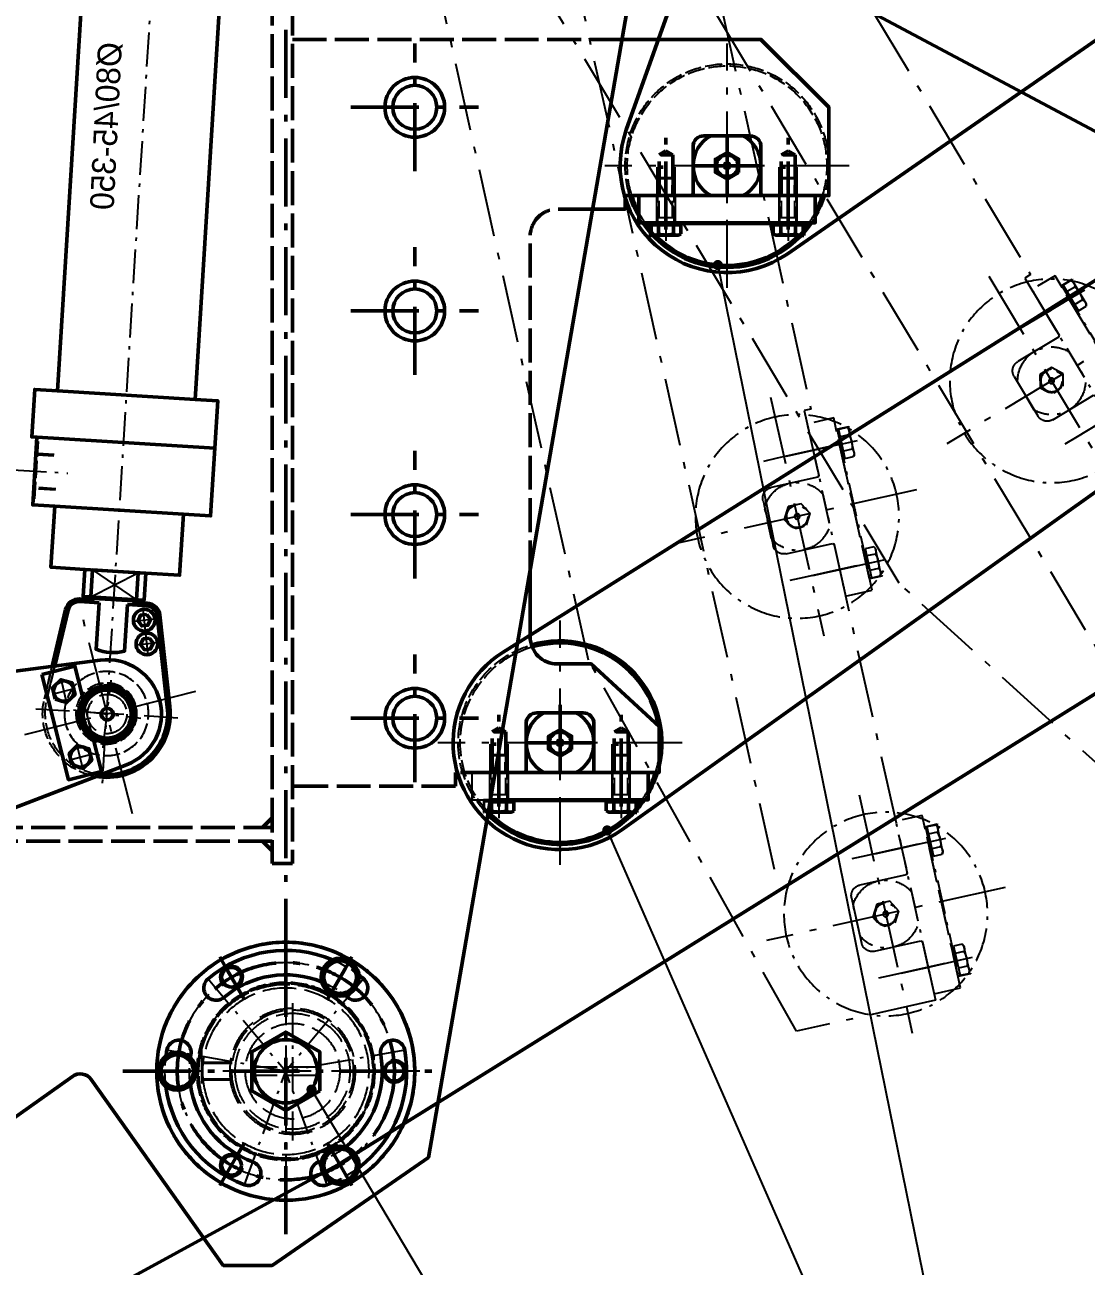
# Model space of a CAD drawing. Extents: x 0 to 5945, y 0 to 4205.
# Drawn here: x 3988 to 4770, y 1008 to 1923 of the extents above; entities that cross this region are included whole.
import ezdxf

# ---------------------------------------------------------------- set-up
doc = ezdxf.new("R2010")
doc.units = 0
doc.header["$LTSCALE"] = 5
for name, pattern in [('CENTER', [16, 10, -2.5, 1, -2.5]), ('CENTER2', [8, 5, -1.25, 0.5, -1.25]), ('DASHED', [6.25, 5, -1.25]), ('DASHED2', [3.1, 2.5, -0.6])]:
    doc.linetypes.add(name, pattern=pattern)
doc.layers.get('0').update_dxf_attribs({"color": 4, "linetype": 'CONTINUOUS', "lineweight": 50})
for name, color, linetype, lineweight in [('1', 4, 'CONTINUOUS', 50), ('3', 7, 'DASHED', 25), ('3A', 7, 'DASHED2', 25), ('4', 7, 'CONTINUOUS', 25), ('5', 7, 'CONTINUOUS', 25), ('6', 3, 'CONTINUOUS', 35), ('7', 2, 'CENTER', 25), ('7A', 2, 'CENTER2', 25)]:
    doc.layers.add(name, color=color, linetype=linetype, lineweight=lineweight)
doc.styles.get("Standard").update_dxf_attribs({"font": 'bgdx.shx', "bigfont": 'bghzdx.shx'})
doc.dimstyles.new('GEN-ISO$7', dxfattribs={"dimscale": 5, "dimtxt": 5, "dimasz": 1.5, "dimexe": 2, "dimexo": 0, "dimgap": 1.6, "dimtad": 1, "dimdec": 3, "dimzin": 9, "dimdsep": 46, "dimtxsty": 'Standard', "dimcen": 0, "dimclrd": 256, "dimclre": 256, "dimclrt": 4, "dimadec": 0, "dimazin": 2, "dimtp": 0.1, "dimtm": 0.1, "dimtfac": 0.71, "dimtdec": 3, "dimtmove": 0, "dimatfit": 3, "dimldrblk": 'DOT', "dimfxl": 0, "dimtzin": 9, "dimlwd": -1, "dimlwe": -1, "dimarcsym": 0})

# ---------------------------------------------------------------- blocks, each defined once
blk = doc.blocks.new('_Dot')
at = {"color": 0, "linetype": 'ByBlock', "lineweight": -2}
blk.add_line((-0.5, 0), (-1, 0), dxfattribs=at)
at = {"color": 0, "linetype": 'ByBlock', "const_width": 0.5}
blk.add_lwpolyline([(-0.25, 0, 1), (0.25, 0, 1)], format="xyb", close=True, dxfattribs=at)
blk = doc.blocks.new('22107630-V')
at = {"layer": '1', "flags": 128}
blk.add_lwpolyline([(254.72, 30.29, 0.887864), (254.75, 109.73), (-119.88, 154.53, 1.126694), (-119.9, -14.26)], format="xyb", close=True, dxfattribs=at)
at = {"layer": '1'}
for radius in [21.02, 20.02]:
    blk.add_circle((250, 70.03), radius, dxfattribs=at)
at = {"layer": '3'}
blk.add_line((0, 0), (0, 140.2), dxfattribs=at)
at = {"layer": '3A', "flags": 128}
blk.add_lwpolyline([(-154.02, 38.16, -0.754451), (-126.45, 109.98), (-124.22, 115.8, -0.09861), (-124.09, 116, -0.097638), (-123.9, 116.14, -0.196491), (-123.44, 116.15), (-104.02, 108.7, -0.197001), (-103.69, 108.38, -0.098507), (-103.64, 108.15, -0.099285), (-103.68, 107.92), (-105.91, 102.09, -0.753703), (-133.47, 30.29), (-135.79, 24.27, -0.199281), (-136.1, 23.94, -0.200059), (-136.56, 23.93), (-155.98, 31.38, -0.20039), (-156.31, 31.69, -0.198477), (-156.33, 32.15)], format="xyb", close=True, dxfattribs=at)
at = {"layer": '3A'}
for start, end in [(84.5628, 233.43659), (264.56196, 53.43935)]:
    blk.add_arc((-130, 70.04), 41, start, end, dxfattribs=at)
at = {"layer": '7'}
for p, q in [((-110.17, 121.69), (-149.55, 19.1)), ((216.34, 94.19), (229.36, 94.19)), ((223.15, 100.5), (223.09, 87.45)), ((317.24, 70.01), (-213.16, 70.03)), ((223, 37.82), (223, 50.87)), ((216.06, 44.14), (229.42, 44.14))]:
    blk.add_line(p, q, dxfattribs=at)
at = {"layer": '7', "flags": 128}
for points in [[(250, -5.9), (250, 19.1), (250, 119.1), (250, 144.1)], [(-130, 6.04), (-130, 31.03), (-130, 109.03), (-130, 134.03)]]:
    blk.add_lwpolyline(points, dxfattribs=at)
blk = doc.blocks.new('22107633-S')
at = {"layer": '1'}
for radius in [20, 17.69, 4.25]:
    blk.add_circle((0, 0), radius, dxfattribs=at)
at = {"layer": '3'}
blk.add_circle((0, 0), 14.5, dxfattribs=at)
at = {"layer": '4', "flags": 128}
blk.add_lwpolyline([(0.99, 4.9, -2.10934), (-5, 0, -0.050042), (-4.9, 0.99)], format="xyb", dxfattribs=at)
at = {"layer": '7A', "flags": 128}
for points in [[(0, -25), (0, -20), (0, 20), (0, 25)], [(-25, 0), (-20, 0), (20, 0), (25, 0)]]:
    blk.add_lwpolyline(points, dxfattribs=at)
blk = doc.blocks.new('Achsh-25x6-V')
at = {"layer": '1'}
for points in [[(-2.5, 41.6), (-11.87, 66.01), (-35.2, 57.05)], [(-35.2, 57.05), (-6.54, -17.64), (16.8, -8.68), (7.44, 15.73)]]:
    blk.add_lwpolyline(points, dxfattribs=at)
for points in [[(-23.3, 40.06), (-26.37, 48.16), (-20.9, 54.87), (-12.35, 53.48), (-9.28, 45.38), (-14.75, 38.67)], [(-5.32, -6.6), (-8.39, 1.5), (-2.92, 8.21), (5.63, 6.82), (8.7, -1.27), (3.23, -7.98)]]:
    blk.add_lwpolyline(points, close=True, dxfattribs=at)
for centre in [(-17.83, 46.77), (0.16, 0.11)]:
    blk.add_circle(centre, 7.5, dxfattribs=at)
at = {"layer": '3A'}
blk.add_lwpolyline([(7.44, 15.73), (-2.5, 41.6)], dxfattribs=at)
blk = doc.blocks.new('22107565-V')
at = {"rotation": 20.9994590299884}
blk.add_blockref('22107630-V', (146.46, -18.79), dxfattribs=at)
blk.add_blockref('22107633-S', (354.77, 136.16))
at = {"layer": '1'}
blk.add_blockref('Achsh-25x6-V', (338.84, 102.33), dxfattribs=at)
blk = doc.blocks.new('22107608B1-S')
at = {"layer": '1', "lineweight": 50}
blk.add_lwpolyline([(-400, -6383), (-550, -6383), (-550, -6384), (-550, -6431), (-220, -6501.41), (-157.24, -6456.8, -0.414214), (-143.29, -6459.16), (-46.04, -6596), (-10, -6596), (105.04, -6516.48), (260, -5621), (260, -5591), (245.82, -5576.82)], format="xyb", dxfattribs=at)
at = {"layer": '1', "lineweight": 50, "flags": 128}
for points in [[(247.48, -5693), (350, -5693), (400, -5743), (400, -5808), (351, -5808), (350, -5807), (350, -5772, 0.414213), (342, -5764), (308, -5764, 0.414214), (300, -5772), (300, -5807), (299, -5808), (250, -5808), (250, -5818), (225.74, -5818)], [(180, -6081), (180, -6133, 0.414215), (200, -6153), (225, -6153), (275, -6199), (275, -6233), (228, -6233), (227, -6232), (227, -6197, 0.414214), (219, -6189), (185, -6189, 0.414214), (177, -6197), (177, -6232), (176, -6233), (153.57, -6233)]]:
    blk.add_lwpolyline(points, format="xyb", dxfattribs=at)
at = {"layer": '1', "lineweight": 50}
for centre, radius in [((95, -5743), 22), ((95, -5743), 16.2), ((95, -5893), 22), ((95, -5893), 16.2), ((95, -6043), 22), ((95, -6043), 16.2), ((95, -6193), 22), ((95, -6193), 16.2), ((-40, -6383.72), 7.25), ((80, -6453), 7.25), ((-40, -6522.28), 7.25)]:
    blk.add_circle(centre, radius, dxfattribs=at)
at = {"layer": '3', "lineweight": 50}
for p, q in [((4.98, -5693), (247.48, -5693)), ((153.57, -6233), (125, -6233)), ((125, -6233), (125, -6243)), ((125, -6243), (5, -6243)), ((-17.07, -6273.5), (-10, -6266.43)), ((-17.07, -6283.5), (-10, -6290.57))]:
    blk.add_line(p, q, dxfattribs=at)
at = {"layer": '3', "lineweight": 50, "flags": 128}
for points in [[(-10, -6300), (5, -6300), (4.93, -4196.94), (-10, -4197), (-10, -6300)], [(274.9, -5778), (280, -5775.06), (285.1, -5778)], [(274.9, -5808), (274.9, -5778), (285.1, -5778), (285.1, -5808)], [(364.9, -5778), (370, -5775.06), (375.1, -5778)], [(364.9, -5808), (364.9, -5778), (375.1, -5778), (375.1, -5808)], [(274, -5808), (274, -5787), (286, -5787), (286, -5808)], [(364, -5808), (364, -5787), (376, -5787), (376, -5808)], [(151.9, -6203), (157, -6200.06), (162.1, -6203)], [(151.9, -6233), (151.9, -6203), (162.1, -6203), (162.1, -6233)], [(241.9, -6203), (247, -6200.06), (252.1, -6203)], [(241.9, -6233), (241.9, -6203), (252.1, -6203), (252.1, -6233)], [(151, -6233), (151, -6212), (163, -6212), (163, -6233)], [(241, -6233), (241, -6212), (253, -6212), (253, -6233)], [(-400, -6273.5), (-400, -6283.5), (-10, -6283.5), (-10, -6273.5), (-400, -6273.5)]]:
    blk.add_lwpolyline(points, dxfattribs=at)
blk.add_lwpolyline([(225.74, -5818), (200, -5818, 0.414214), (180, -5838), (180, -6081)], format="xyb", dxfattribs=at)
at = {"layer": '3A', "lineweight": 50}
for radius in [95, 65]:
    blk.add_circle((0, -6453), radius, dxfattribs=at)
at = {"layer": '4', "lineweight": 50}
for centre, start, end in [((-40, -6383.72), 276.18713, 226.64007), ((80, -6453), 156.18713, 106.64007), ((-40, -6522.28), 36.18713, 346.64007)]:
    blk.add_arc(centre, 8, start, end, dxfattribs=at)
at = {"layer": '7', "lineweight": 50}
for p, q in [((325, -5764), (325, -5809.18)), ((300, -5786), (350, -5786)), ((202, -6183.11), (202, -6237.82)), ((177, -6211), (227, -6211))]:
    blk.add_line(p, q, dxfattribs=at)
at = {"layer": '7', "lineweight": 50, "flags": 128}
for points in [[(0, -3686), (0, -3711), (0, -6358), (0, -6383)], [(95, -5790), (95, -5765), (95, -5721), (95, -5696)], [(48, -5743), (73, -5743), (117, -5743), (142, -5743)], [(280, -5833), (280, -5808), (280, -5778), (280, -5753)], [(370, -5833), (370, -5808), (370, -5778), (370, -5753)], [(95, -5940), (95, -5915), (95, -5871), (95, -5846)], [(48, -5893), (73, -5893), (117, -5893), (142, -5893)], [(95, -6090), (95, -6065), (95, -6021), (95, -5996)], [(48, -6043), (73, -6043), (117, -6043), (142, -6043)], [(95, -6240), (95, -6215), (95, -6171), (95, -6146)], [(157, -6258), (157, -6233), (157, -6203), (157, -6178)], [(247, -6258), (247, -6233), (247, -6203), (247, -6178)], [(48, -6193), (73, -6193), (117, -6193), (142, -6193)], [(0, -6573), (0, -6548), (0, -6358), (0, -6333)], [(-31, -6399.31), (-36, -6390.65), (-43.63, -6377.44), (-48.63, -6368.78)], [(31, -6399.31), (36, -6390.65), (43.63, -6377.44), (48.63, -6368.78)], [(-120, -6453), (-95, -6453), (95, -6453), (120, -6453)], [(-31, -6506.69), (-36, -6515.35), (-43.63, -6528.56), (-48.63, -6537.22)], [(31, -6506.69), (36, -6515.35), (43.63, -6528.56), (48.63, -6537.22)]]:
    blk.add_lwpolyline(points, dxfattribs=at)
at = {"layer": '7', "lineweight": 50}
blk.add_circle((0, -6453), 80, dxfattribs=at)
blk = doc.blocks.new('22107576-D')
at = {"layer": '1', "flags": 128}
blk.add_lwpolyline([(-20, 20), (110.0003, 20), (110.0003, 0), (-20, 0)], close=True, dxfattribs=at)
at = {"layer": '3'}
for p, q in [((-6.75, 0), (-6.75, 20)), ((6.7503, 20), (6.7503, 0)), ((83.2503, 20), (83.2503, 0)), ((96.7503, 0), (96.7503, 20))]:
    blk.add_line(p, q, dxfattribs=at)
at = {"layer": '7'}
for p, q in [((0, -4.055), (0, 24.343)), ((90.0003, -3.387), (90.0003, 22.673))]:
    blk.add_line(p, q, dxfattribs=at)
blk = doc.blocks.new('22107576-D1')
at = {"layer": '1'}
for points in [[(-20, 20), (92.91, 20)], [(96.37, 0), (-20, 0), (-20, 20)]]:
    blk.add_lwpolyline(points, dxfattribs=at)
at = {"layer": '3'}
for p, q in [((-6.75, 0), (-6.75, 20)), ((6.75, 20), (6.75, 0)), ((83.25, 20), (83.25, 0)), ((96.75, 0), (96.75, 20))]:
    blk.add_line(p, q, dxfattribs=at)
at = {"layer": '3A'}
blk.add_lwpolyline([(92.91, 20), (110, 20), (110, 0), (96.37, 0)], dxfattribs=at)
at = {"layer": '7'}
for p, q in [((0, -4.06), (0, 24.34)), ((90, -3.39), (90, 22.67))]:
    blk.add_line(p, q, dxfattribs=at)
blk = doc.blocks.new('22107577-S')
at = {"layer": '1'}
for p, q in [((-11.47, -4.5), (-10.97, -4.5)), ((100.97, -4.5), (101.47, -4.5))]:
    blk.add_line(p, q, dxfattribs=at)
blk.add_lwpolyline([(-11.47, -9.5), (-11.47, 0), (101.47, 0), (101.47, -9.5), (100.97, -9.5), (100.97, -0.5), (-10.97, -0.5), (-10.97, -9.5)], close=True, dxfattribs=at)
blk = doc.blocks.new('22107577-S1')
at = {"layer": '1'}
blk.add_line((-11.47, -4.5), (-10.97, -4.5), dxfattribs=at)
for points in [[(-11.47, -9.5), (-11.47, 0), (96.37, 0)], [(96.46, -0.5), (-10.97, -0.5), (-10.97, -9.5), (-11.47, -9.5)]]:
    blk.add_lwpolyline(points, dxfattribs=at)
at = {"layer": '3A'}
blk.add_line((100.97, -4.5), (101.47, -4.5), dxfattribs=at)
blk.add_lwpolyline([(96.37, 0), (101.47, 0), (101.47, -9.5), (100.97, -9.5), (100.97, -0.5), (96.46, -0.5)], dxfattribs=at)
blk = doc.blocks.new('6kt-schr-M12x35-Vvt')
at = {"layer": '1'}
for p, q in [((-12.44, 2.55), (3.56, 12.19)), ((0.75, 9.39), (4.13, 3.77)), ((3.56, 12.19), (5.44, 12.22)), ((5.44, 12.22), (8.83, 6.6)), ((-13.35, 0.9), (-12.44, 2.55)), ((-9.96, -4.72), (-13.35, 0.9)), ((8.83, 6.6), (-9.96, -4.72)), ((-8.65, 3.73), (-5.27, -1.89)), ((7.14, 5.59), (7.71, 4.64)), ((-7.71, -4.64), (-8.28, -3.7))]:
    blk.add_line(p, q, dxfattribs=at)
for centre, radius, start, end in [((4.05, -6.73), 16.45, 101.5911, 140.53357), ((4.91, 7.79), 4.47, 83.18257, 158.94209), ((-9.18, -0.7), 4.47, 83.18259, 158.9421)]:
    blk.add_arc(centre, radius, start, end, dxfattribs=at)
at = {"layer": '3A'}
for p, q in [((5.14, 3.1), (21.55, -24.14)), ((-5.14, -3.1), (11.27, -30.34)), ((7.31, -0.5), (-2.97, -6.69)), ((-2.07, -6.15), (13.25, -31.59)), ((6.41, -1.04), (21.73, -26.48)), ((22.09, -25.04), (11.81, -31.24)), ((13.25, -31.59), (21.73, -26.48)), ((21.55, -24.14), (22.09, -25.04)), ((22.09, -25.04), (21.73, -26.48)), ((11.27, -30.34), (11.81, -31.24)), ((11.81, -31.24), (13.25, -31.59))]:
    blk.add_line(p, q, dxfattribs=at)
at = {"layer": '7A'}
blk.add_line((20.98, -34.84), (-6.69, 11.11), dxfattribs=at)
blk = doc.blocks.new('6kt-schr-M12x35-Vvt1')
at = {"layer": '1'}
for p, q in [((-11.24, 3.27), (3.56, 12.19)), ((0.75, 9.39), (4.13, 3.77)), ((3.56, 12.19), (5.44, 12.22)), ((5.44, 12.22), (8.83, 6.6)), ((-8.65, 3.73), (-5.27, -1.89)), ((8.83, 6.6), (-6.26, -2.49)), ((7.14, 5.59), (7.71, 4.64))]:
    blk.add_line(p, q, dxfattribs=at)
for centre, radius, start, end in [((4.05, -6.73), 16.45, 101.5911, 140.53357), ((4.91, 7.79), 4.47, 83.18257, 158.94209), ((-9.18, -0.7), 4.47, 83.18259, 117.40449)]:
    blk.add_arc(centre, radius, start, end, dxfattribs=at)
at = {"layer": '3A'}
for p, q in [((-13.35, 0.9), (-12.44, 2.55)), ((-9.96, -4.72), (-13.35, 0.9)), ((-12.44, 2.55), (-11.24, 3.27)), ((5.14, 3.1), (21.55, -24.14)), ((-6.26, -2.49), (-9.96, -4.72)), ((-7.71, -4.64), (-8.28, -3.7)), ((-5.14, -3.1), (11.27, -30.34)), ((7.31, -0.5), (-2.97, -6.69)), ((-2.07, -6.15), (13.25, -31.59)), ((6.41, -1.04), (21.73, -26.48)), ((22.09, -25.04), (11.81, -31.24)), ((13.25, -31.59), (21.73, -26.48)), ((21.55, -24.14), (22.09, -25.04)), ((22.09, -25.04), (21.73, -26.48)), ((11.27, -30.34), (11.81, -31.24)), ((11.81, -31.24), (13.25, -31.59))]:
    blk.add_line(p, q, dxfattribs=at)
blk.add_arc((-9.18, -0.7), 4.47, 117.40449, 158.9421, dxfattribs=at)
at = {"layer": '7A'}
blk.add_line((20.98, -34.84), (-6.69, 11.11), dxfattribs=at)
blk = doc.blocks.new('22107676-V')
at = {"xscale": -1}
blk.add_blockref('22107608B1-S', (0, 4000), dxfattribs=at)
for name, p in [('22107576-D', (-370, -1828)), ('22107577-S', (-370, -1828)), ('22107576-D1', (-247, -2253)), ('22107577-S1', (-247, -2253))]:
    blk.add_blockref(name, p)
at = {"layer": '1', "rotation": 148.9376852299926}
for name, p in [('6kt-schr-M12x35-Vvt', (-370, -1828.5)), ('6kt-schr-M12x35-Vvt', (-280, -1828.5)), ('6kt-schr-M12x35-Vvt', (-247, -2253.5)), ('6kt-schr-M12x35-Vvt1', (-157, -2253.5))]:
    blk.add_blockref(name, p, dxfattribs=at)
blk = doc.blocks.new('6kt-Schr-M16x60+S')
at = {"layer": '1', "flags": 128}
for points in [[(-28, 76.21), (-40, 83.14), (-52, 76.21), (-52, 62.35), (-40, 55.42), (-28, 62.35)], [(80, -13.86), (92, -6.93), (92, 6.93), (80, 13.86), (68, 6.93), (68, -6.93)], [(-52, -62.35), (-52, -76.21), (-40, -83.14), (-28, -76.21), (-28, -62.35), (-40, -55.42)]]:
    blk.add_lwpolyline(points, close=True, dxfattribs=at)
at = {"layer": '1'}
for centre, radius in [((-40, 69.28), 14), ((-40, 69.28), 12), ((80, 0), 14), ((80, 0), 12), ((-40, -69.28), 14), ((-40, -69.28), 12)]:
    blk.add_circle(centre, radius, dxfattribs=at)
blk = doc.blocks.new('667_v')
at = {"layer": '1'}
for points in [[(-26.41, 65.9, -0.276571), (45.64, 54.39, 1.000001), (57.21, 68.18, 0.280682), (-34.37, 82.1, 1.000001)], [(-53.92, 70.81, 0.011844), (-57.21, 68.18, 1.000001), (-45.64, 54.39)], [(-45.64, 54.39, -0.008028), (-43.87, 55.83, 1.000001)], [(-43.87, -55.83, -0.276571), (-69.92, 12.33, 1.000001), (-87.65, 15.45, 0.280682), (-53.92, -70.81, 0.999999)], [(88.28, 11.29, 0.011844), (87.65, 15.45, 1.000001), (69.92, 12.33)], [(69.92, 12.33, -0.008028), (70.28, 10.08, 1.000001)], [(70.28, -10.08, -0.276571), (24.28, -66.72, 1.000001), (30.44, -83.63, 0.280683), (88.28, -11.29, 1.000001)], [(-34.37, -82.1, 0.011844), (-30.44, -83.63, 0.999999), (-24.28, -66.72)], [(-24.28, -66.72, -0.008028), (-26.41, -65.9, 1.000001)]]:
    blk.add_lwpolyline(points, format="xyb", dxfattribs=at)
at = {"layer": '1', "flags": 128}
blk.add_lwpolyline([(-25, -14.4), (-25, 14.4), (0, 28.85), (25, 14.4), (25, -14.4), (0, -28.85), (-25, -14.4)], dxfattribs=at)
at = {"layer": '1'}
for radius in [95, 23.27]:
    blk.add_circle((0, 0), radius, dxfattribs=at)
at = {"layer": '3'}
for p, q in [((62, 15.87), (62, -15.87)), ((-25, 3), (25, 3)), ((39.53, 6.5), (62, 6.5)), ((39.63, 5.75), (62, 5.75)), ((-25, -3), (25, -3)), ((39.53, -6.5), (62, -6.5)), ((39.63, -5.75), (62, -5.75))]:
    blk.add_line(p, q, dxfattribs=at)
for centre, radius in [((0, 0), 65), ((0, 0), 61.32), ((-5, 0), 46.34), ((-5, 0), 45), ((-5, 0), 42.5), ((-5, 0), 35)]:
    blk.add_circle(centre, radius, dxfattribs=at)
blk.add_arc((0, 0), 64, 14.36151, 345.63849, dxfattribs=at)
at = {"layer": '3A'}
for points in [[(-34.37, 82.1, 0.063667), (-53.92, 70.81, 1.000001)], [(-43.87, 55.83, -0.071333), (-26.41, 65.9, 1.000001)], [(70.28, 10.08, -0.071332), (70.28, -10.08, 1.000001)], [(88.28, -11.29, 0.063667), (88.28, 11.29, 1.000001)], [(-26.41, -65.9, -0.071333), (-43.87, -55.83, 1.000001)], [(-53.92, -70.81, 0.063667), (-34.37, -82.1, 0.999999)]]:
    blk.add_lwpolyline(points, format="xyb", dxfattribs=at)
blk.add_arc((0, 0), 64, 345.63849, 14.36151, dxfattribs=at)
at = {"layer": '7A'}
for p, q in [((0, 99.06), (0, -97.73)), ((-57.21, 68.18), (0, 0)), ((57.21, 68.18), (0, 0)), ((-5, 50.28), (-5, -50.95)), ((-87.65, 15.45), (0, 0)), ((0, 0), (87.65, 15.45)), ((-98.73, 0), (99.4, 0)), ((-30.44, -83.63), (0, 0)), ((30.44, -83.63), (0, 0))]:
    blk.add_line(p, q, dxfattribs=at)
blk.add_circle((0, 0), 80, dxfattribs=at)
blk = doc.blocks.new('22107665-S')
blk.add_blockref('667_v', (0, 0))
at = {"layer": '1'}
blk.add_blockref('6kt-Schr-M16x60+S', (0, 0), dxfattribs=at)
blk = doc.blocks.new('22107628-V')
at = {"layer": '1'}
blk.add_lwpolyline([(-100, -584.98), (-95, -584.98), (-95, -634), (-94, -635), (-59, -635, -0.414214), (-51, -643), (-51, -677, -0.414214), (-59, -685), (-94, -685), (-95, -686), (-95, -934), (-94, -935), (-59, -935, -0.414214), (-51, -943), (-51, -977, -0.414214), (-59, -985), (-94, -985), (-95, -986), (-95, -1030), (10, -1030), (100, -730), (100, -200), (107.02, -59.6, 1)], format="xyb", dxfattribs=at)
blk.add_lwpolyline([(-102.32, -153.52), (-100, -200), (-100, -584.98)], dxfattribs=at)
at = {"layer": '3'}
for p, q in [((-10.01, -109.14), (-18.34, -98.34)), ((10, -109.14), (20.58, -98.08))]:
    blk.add_line(p, q, dxfattribs=at)
at = {"layer": '3', "flags": 128}
for points in [[(-95, -609), (-77, -609), (-77, -621), (-95, -621)], [(-95, -609.9), (-68, -609.9), (-68, -620.1), (-95, -620.1)], [(-68, -609.9), (-65.05, -615), (-68, -620.1)], [(-95, -699), (-77, -699), (-77, -711), (-95, -711)], [(-95, -699.9), (-68, -699.9), (-68, -710.1), (-95, -710.1)], [(-68, -699.9), (-65.05, -705), (-68, -710.1)], [(-95, -909), (-77, -909), (-77, -921), (-95, -921)], [(-95, -909.9), (-68, -909.9), (-68, -920.1), (-95, -920.1)], [(-68, -909.9), (-65.05, -915), (-68, -920.1)], [(-95, -999), (-77, -999), (-77, -1011), (-95, -1011)], [(-95, -999.9), (-68, -999.9), (-68, -1010.1), (-95, -1010.1)], [(-68, -999.9), (-65.05, -1005), (-68, -1010.1)]]:
    blk.add_lwpolyline(points, dxfattribs=at)
at = {"layer": '3A'}
blk.add_lwpolyline([(107.02, -59.6), (110, 0, 1), (-110, 0), (-102.32, -153.52)], format="xyb", dxfattribs=at)
at = {"layer": '3A', "flags": 128}
blk.add_lwpolyline([(-72.28, 20), (-63, 20, -0.414214), (-62, 19), (-62, -19, -0.414214), (-63, -20), (-72.28, -20)], format="xyb", dxfattribs=at)
blk.add_lwpolyline([(72.28, 20), (62, 20), (62, -20), (72.28, -20)], dxfattribs=at)
blk.add_lwpolyline([(-10, -100), (-10, -196), (10, -196), (10, -100)], close=True, dxfattribs=at)
at = {"layer": '3A'}
for radius in [100, 80, 79, 75]:
    blk.add_circle((0, 0), radius, dxfattribs=at)
for start, end in [(15.68035, 164.31965), (195.68035, 344.31965)]:
    blk.add_arc((0, 0), 74, start, end, dxfattribs=at)
at = {"layer": '7', "flags": 128}
for points in [[(0, 122.5), (0, 110), (0, -258.59)], [(0, 77), (0, 64.5), (0, 40.5), (0, 28)], [(24.5, 52.5), (12, 52.5), (-12, 52.5), (-24.5, 52.5)], [(-122.5, 0), (-110, 0), (110, 0), (122.5, 0)], [(-45.47, -1.75), (-45.47, -14.25), (-45.47, -38.25), (-45.47, -50.75)], [(45.47, -1.75), (45.47, -14.25), (45.47, -38.25), (45.47, -50.75)], [(-20.97, -26.25), (-33.47, -26.25), (-57.47, -26.25), (-69.97, -26.25)], [(69.97, -26.25), (57.47, -26.25), (33.47, -26.25), (20.97, -26.25)], [(0, -290.72), (0, -924.25), (0, -936.75)], [(-107.5, -615), (-95, -615), (-68, -615), (-55.5, -615)], [(-107.5, -705), (-95, -705), (-68, -705), (-55.5, -705)], [(-107.5, -915), (-95, -915), (-68, -915), (-55.5, -915)], [(-107.5, -1005), (-95, -1005), (-68, -1005), (-55.5, -1005)]]:
    blk.add_lwpolyline(points, dxfattribs=at)
at = {"layer": '7'}
blk.add_circle((0, 0), 52.5, dxfattribs=at)
blk = doc.blocks.new('22107569-V')
blk.add_blockref('22107628-V', (0, 0))
blk = doc.blocks.new('22107628-Vb')
at = {"layer": '7', "flags": 128}
for points in [[(0, 20), (0, -910.09)], [(-107.5, -615), (-95, -615), (-68, -615), (-55.5, -615)], [(-107.5, -705), (-95, -705), (-68, -705), (-55.5, -705)], [(-107.5, -915), (-95, -915), (-68, -915), (-55.5, -915)], [(-107.5, -1005), (-95, -1005), (-68, -1005), (-55.5, -1005)]]:
    blk.add_lwpolyline(points, dxfattribs=at)
at = {"layer": '7'}
blk.add_lwpolyline([(-100, -584.98), (-95, -584.98), (-95, -634), (-94, -635), (-59, -635, -0.414214), (-51, -643), (-51, -677, -0.414214), (-59, -685), (-94, -685), (-95, -686), (-95, -934), (-94, -935), (-59, -935, -0.414214), (-51, -943), (-51, -977, -0.414214), (-59, -985), (-94, -985), (-95, -986), (-95, -1030), (10, -1030), (100, -730), (100, -200), (107.02, -59.6, 1)], format="xyb", dxfattribs=at)
blk.add_lwpolyline([(-102.32, -153.52), (-100, -200), (-100, -584.98)], dxfattribs=at)
blk = doc.blocks.new('647_Db')
at = {"layer": '7'}
for p, q in [((0, 0), (0, 28.398)), ((90.0003, 0.668), (90.0003, 26.728))]:
    blk.add_line(p, q, dxfattribs=at)
at = {"layer": '7A', "flags": 128}
blk.add_lwpolyline([(-20, 24.055), (110.0003, 24.055), (110.0003, 4.055), (-20, 4.055)], close=True, dxfattribs=at)
blk = doc.blocks.new('6kt-schr-M12x35-Vvb')
at = {"layer": '7A'}
for p, q in [((-12.44, 2.55), (3.56, 12.19)), ((20.98, -34.84), (-6.69, 11.11)), ((0.75, 9.39), (4.13, 3.77)), ((3.56, 12.19), (5.44, 12.22)), ((5.44, 12.22), (8.83, 6.6)), ((-13.35, 0.9), (-12.44, 2.55)), ((-9.96, -4.72), (-13.35, 0.9)), ((8.83, 6.6), (-9.96, -4.72)), ((-8.65, 3.73), (-5.27, -1.89)), ((7.14, 5.59), (7.71, 4.64)), ((-7.71, -4.64), (-8.28, -3.7))]:
    blk.add_line(p, q, dxfattribs=at)
for centre, radius, start, end in [((4.05, -6.73), 16.45, 101.5911, 140.53357), ((4.91, 7.79), 4.47, 83.18257, 158.94209), ((-9.18, -0.7), 4.47, 83.18259, 158.9421)]:
    blk.add_arc(centre, radius, start, end, dxfattribs=at)
blk = doc.blocks.new('22107675-Sb')
at = {"layer": '7'}
for p, q in [((0, 90), (0, -90)), ((-90, 0), (90, 0))]:
    blk.add_line(p, q, dxfattribs=at)
at = {"layer": '7A', "flags": 128}
blk.add_lwpolyline([(22, 11.87, 0.596621), (-22, 11.87), (-22, -11.87, 0.596621), (22, -11.87)], format="xyb", close=True, dxfattribs=at)
blk.add_lwpolyline([(-4.91, 8.5), (4.91, 8.5), (9.81, 0), (4.91, -8.5), (-4.91, -8.5), (-9.82, 0)], close=True, dxfattribs=at)
at = {"layer": '7A'}
for radius in [75, 8.5, 8, 2]:
    blk.add_circle((0, 0), radius, dxfattribs=at)
blk = doc.blocks.new('22107577-Sb')
at = {"layer": '7A'}
for p, q in [((-11.47, -4.5), (-10.97, -4.5)), ((100.97, -4.5), (101.47, -4.5))]:
    blk.add_line(p, q, dxfattribs=at)
blk.add_lwpolyline([(-11.47, -9.5), (-11.47, 0), (101.47, 0), (101.47, -9.5), (100.97, -9.5), (100.97, -0.5), (-10.97, -0.5), (-10.97, -9.5)], close=True, dxfattribs=at)
blk = doc.blocks.new('22107569-Vb')
blk.add_blockref('22107628-Vb', (0, 0))
at = {"rotation": 90}
for p in [(-90.94, -705), (-90.94, -1005)]:
    blk.add_blockref('647_Db', p, dxfattribs=at)
at = {"xscale": -1, "rotation": 270}
for p in [(-115, -705), (-115, -1005)]:
    blk.add_blockref('22107577-Sb', p, dxfattribs=at)
at = {"layer": '1'}
for p in [(-73, -660), (-73, -960)]:
    blk.add_blockref('22107675-Sb', p, dxfattribs=at)
at = {"layer": '1', "rotation": 58.93768522999256}
for p in [(-115.5, -615), (-115.5, -705), (-115.5, -915), (-115.5, -1005)]:
    blk.add_blockref('6kt-schr-M12x35-Vvb', p, dxfattribs=at)
blk = doc.blocks.new('22107616-V1')
at = {"layer": '1'}
for p, q in [((53, -46.8), (50.07, 0.46)), ((-49.11, -15.89), (-46.8, -53)), ((73.57, -95.62), (-61.17, -103.99)), ((59.07, -131.59), (-42.34, -137.89)), ((83.24, -520.84), (-18.16, -527.14)), ((102.08, -554.74), (-32.66, -563.11)), ((85.21, -605.88), (-9.6, -611.77)), ((27.43, -675.6), (56.37, -673.8))]:
    blk.add_line(p, q, dxfattribs=at)
blk.add_lwpolyline([(50.07, 0.46), (50, 1.55, 1)], format="xyb", dxfattribs=at)
at = {"layer": '1', "flags": 128}
for points in [[(75.74, -130.56), (59.07, -131.59), (83.24, -520.84), (99.91, -519.81), (102.08, -554.74), (98.29, -554.98), (101.39, -604.88), (85.21, -605.88), (88, -650.8), (63.05, -652.35), (64.29, -672.31), (19.38, -675.1), (18.14, -655.14), (-6.81, -656.68), (-9.6, -611.77), (-29.56, -613.01), (-32.66, -563.11), (-34.83, -528.17), (-18.16, -527.14), (-42.34, -137.89), (-59, -138.92), (-64.27, -54.09), (66.68, -45.96), (69.78, -95.86), (73.57, -95.62)], [(63.05, -652.35), (18.14, -655.14)]]:
    blk.add_lwpolyline(points, close=True, dxfattribs=at)
for points in [[(58.68, -672.66), (57.44, -652.69), (23.75, -654.79), (24.99, -674.75), (58.68, -672.66)], [(17.38, -685.53), (21.97, -686.03), (23.83, -690.26), (21.1, -693.99), (18.8, -693.73), (16.51, -693.48), (14.65, -689.25), (17.38, -685.53)], [(85.12, -723.39), (75.37, -682.26), (75.37, -682.26)], [(87.16, -723.73), (77.22, -681.82), (77.22, -681.82)], [(15.46, -703.02), (20.05, -703.53), (21.91, -707.76), (19.18, -711.48), (16.88, -711.23), (14.59, -710.98), (12.73, -706.75), (15.46, -703.02)]]:
    blk.add_lwpolyline(points, dxfattribs=at)
for points in [[(77.22, -681.82, 0.365001), (66.87, -674.15), (57.43, -674.74), (55.31, -672.87), (28.36, -674.54), (26.49, -676.66), (17.08, -677.24, 0.364905), (7.76, -686.13), (0.39, -753.42, 0.500715), (55.38, -804.81)], [(75.37, -682.26, 0.365002), (66.98, -676.05), (52.56, -676.94)], [(31.6, -678.25), (17.2, -679.14, 0.365009), (9.65, -686.34)], [(52.56, -676.94), (54.69, -711.21, -0.168178), (33.73, -712.51), (31.6, -678.25)], [(9.65, -686.34), (2.27, -753.64, 0.477534), (51.72, -803.4)]]:
    blk.add_lwpolyline(points, format="xyb", dxfattribs=at)
at = {"layer": '1'}
for centre, radius in [((0, 0), 31), ((19.24, -689.76), 8), ((17.32, -707.25), 8)]:
    blk.add_circle(centre, radius, dxfattribs=at)
at = {"layer": '3A'}
for p, q in [((-49.4, -11.27), (-49.11, -15.89)), ((66.41, -57.79), (51.49, -58.72)), ((66.49, -58.99), (54.32, -59.75)), ((52.72, -83.89), (67.98, -82.95)), ((52.96, -85.08), (68.05, -84.14)), ((98.02, -566.81), (83.1, -567.74)), ((98.1, -568.01), (85.92, -568.77)), ((84.32, -592.91), (99.58, -591.97)), ((84.57, -594.1), (99.66, -593.16))]:
    blk.add_line(p, q, dxfattribs=at)
blk.add_lwpolyline([(50, 1.55), (49.9, 3.1, 1), (-49.9, -3.1), (-49.4, -11.27)], format="xyb", dxfattribs=at)
at = {"layer": '3A', "flags": 128}
for points in [[(66.87, -48.95), (65.87, -49.01), (68.6, -92.93), (69.59, -92.87)], [(98.48, -557.97), (97.48, -558.03), (100.2, -601.95), (101.2, -601.88)], [(85.12, -723.39), (90.99, -748.13), (85.12, -723.39)], [(87.16, -723.73), (92.84, -747.69), (87.16, -723.73)]]:
    blk.add_lwpolyline(points, dxfattribs=at)
at = {"layer": '3A'}
for radius in [31, 22.5]:
    blk.add_circle((47.11, -758.54), radius, dxfattribs=at)
for radius, start, end in [(45.1, 275.86842, 13.34365), (47, 280.13542, 13.34353)]:
    blk.add_arc((47.11, -758.54), radius, start, end, dxfattribs=at)
at = {"layer": '4', "flags": 128}
blk.add_lwpolyline([(58.68, -672.66), (23.75, -654.79), (57.44, -652.69), (24.99, -674.75)], dxfattribs=at)
at = {"layer": '7'}
for p, q in [((11.28, -688.89), (27.19, -690.63)), ((9.37, -706.38), (25.27, -708.12))]:
    blk.add_line(p, q, dxfattribs=at)
at = {"layer": '7', "flags": 128}
blk.add_lwpolyline([(16.45, -715.2), (16.45, -715.2), (20.11, -681.8), (20.11, -681.8)], dxfattribs=at)
at = {"layer": '7A'}
blk.add_line((-5.59, -761.81), (101.51, -755.16), dxfattribs=at)
at = {"layer": '7A', "flags": 128}
for points in [[(-3.87, 62.38), (-3.87, 62.38), (50.35, -810.79)], [(-60.38, -3.75), (-60.38, -3.75), (60.38, 3.75), (60.38, 3.75)], [(84.65, -69.89), (43.84, -72.42), (43.84, -72.42)], [(116.26, -578.91), (75.44, -581.44), (75.44, -581.44)]]:
    blk.add_lwpolyline(points, dxfattribs=at)
blk = doc.blocks.new('22107671-Sv2')
at = {"layer": '1', "flags": 128}
blk.add_lwpolyline([(22, 11.87, 0.596621), (-22, 11.87), (-22, -11.87, 0.596621), (22, -11.87)], format="xyb", close=True, dxfattribs=at)
blk.add_lwpolyline([(-4.91, 8.5), (4.91, 8.5), (9.81, 0), (4.91, -8.5), (-4.91, -8.5), (-9.82, 0)], close=True, dxfattribs=at)
at = {"layer": '1'}
for radius in [8.5, 8, 2]:
    blk.add_circle((0, 0), radius, dxfattribs=at)
for radius, start, end in [(75, 107.05762, 119.92598), (73.5, 107.41675, 117.8274), (75, 124.0558, 235.9442), (73.5, 124.8499, 130.40357), (73.5, 133.50639, 226.49445), (73.5, 229.59571, 235.1501), (75, 240.07357, 252.94238), (73.5, 242.1721, 252.58325)]:
    blk.add_arc((0, 0), radius, start, end, dxfattribs=at)
at = {"layer": '3A'}
for radius, start, end in [(75, 252.94238, 107.05762), (73.5, 252.58325, 107.41675), (73.5, 117.8274, 124.8499), (75, 119.92598, 124.0558), (73.5, 130.40357, 133.50639), (73.5, 226.49445, 229.59571), (73.5, 235.1501, 242.1721), (75, 235.9442, 240.07357)]:
    blk.add_arc((0, 0), radius, start, end, dxfattribs=at)
at = {"layer": '7'}
for p, q in [((0, 90), (0, -90)), ((-90, 0), (90, 0))]:
    blk.add_line(p, q, dxfattribs=at)
blk = doc.blocks.new('22107671-Sv')
at = {"layer": '1', "flags": 128}
blk.add_lwpolyline([(22, 11.87, 0.596621), (-22, 11.87), (-22, -11.87, 0.596621), (22, -11.87)], format="xyb", close=True, dxfattribs=at)
blk.add_lwpolyline([(-4.91, 8.5), (4.91, 8.5), (9.81, 0), (4.91, -8.5), (-4.91, -8.5), (-9.82, 0)], close=True, dxfattribs=at)
at = {"layer": '1'}
for radius in [8.5, 8, 2]:
    blk.add_circle((0, 0), radius, dxfattribs=at)
for radius, start, end in [(75, 343.68235, 103.26108), (73.5, 83.31389, 96.68611), (75, 107.05762, 119.92598), (73.5, 107.41675, 117.8274), (73.5, 343.75092, 80.18455), (75, 132.34104, 225.2263), (75, 124.0558, 131.15528), (73.5, 124.8499, 129.799), (73.5, 134.04614, 225.95387)]:
    blk.add_arc((0, 0), radius, start, end, dxfattribs=at)
at = {"layer": '3A'}
for radius, start, end in [(73.5, 117.8274, 124.8499), (75, 119.92598, 124.0558), (73.5, 96.68611, 107.41675), (75, 103.26108, 107.05762), (73.5, 80.18455, 83.31389), (73.5, 129.799, 134.04614), (75, 131.15528, 132.34104), (75, 225.2263, 343.68235), (73.5, 225.95387, 343.75092)]:
    blk.add_arc((0, 0), radius, start, end, dxfattribs=at)
at = {"layer": '7'}
for p, q in [((0, 90), (0, -90)), ((-90, 0), (90, 0))]:
    blk.add_line(p, q, dxfattribs=at)
blk = doc.blocks.new('22107563B1-V')
at = {"layer": '1', "color": 6, "flags": 128}
blk.add_lwpolyline([(611.59, -579.52), (785.26, -423.12, 0.294151), (807.97, -340.92), (411.44, 915.72, 0.074782), (401.21, 936.79), (-380.01, 2076.53, 0.247308), (-444.96, 2110.76), (-1114.96, 2110.61, 0.421816), (-1194.73, 2024.62), (-1062.38, 659.4, 0.058973), (-1058.21, 640.57), (-850.82, 58.44, -0.725842), (-969.35, -33.07), (-1335.02, 220.72, 1.018908), (-1421.26, 88.96), (-760.11, -326.31, -1.02779), (-847.48, -457.29), (-1598.84, 78.79, 1.030077), (-1685.91, -52.38), (-641.59, -701.87, 0.014226), (-637.72, -704.13), (5.1, -1054.88, 0.317181), (95.28, -1044.48), (556.71, -628.94)], format="xyb", dxfattribs=at)
for name, p in [('22107676-V', (-600, 1818)), ('22107616-V1', (-515, 387)), ('22107665-S', (-600, -635))]:
    blk.add_blockref(name, p)
for name, p, rotation in [('22107569-V', (-762, 402), 298.0472496000044), ('22107569-Vb', (-762, 402), 329.0472496000077), ('22107569-Vb', (-762, 402), 347.4472496000049), ('22107671-Sv2', (-925, 32), 90)]:
    blk.add_blockref(name, p, dxfattribs=dict(rotation=rotation))
at = {"xscale": -0.9999999999999991, "rotation": 6.810375669992239}
blk.add_blockref('22107565-V', (-100, -465), dxfattribs=at)
at = {"layer": '3A', "rotation": 90}
blk.add_blockref('22107671-Sv', (-802, -393), dxfattribs=at)
at = {"layer": '6', "color": 3, "lineweight": 35, "insert": (-461.82, 123.36), "char_height": 17.5, "attachment_point": 1, "rotation": 272.83992}
blk.add_mtext('%%c80/45-350', dxfattribs=at)

msp = doc.modelspace()

# ---------------------------------------------------------------- block references
at = {"xscale": -1}
msp.add_blockref('22107563B1-V', (3580.5662, 1787.0458), dxfattribs=at)

# ---------------------------------------------------------------- leaders
at = {"layer": '5'}
msp.add_leader([(4498.7848, 1745.8593), (4717.0405, 671.2793)], dimstyle='GEN-ISO$7', dxfattribs=at)
at = {"layer": '5', "annotation_type": 0, "has_hookline": 1, "hookline_direction": 0}
for points, text_width in [([(4417.3408, 1329.4268), (4709.0405, 663.2793), (4716.5405, 663.2793)], 23.5355), ([(4199.502, 1138.5244), (4482.23, 663.2793), (4489.73, 663.2793)], 24.0015)]:
    msp.add_leader(points, dimstyle='GEN-ISO$7', dxfattribs=dict(at, text_width=text_width))

doc.saveas('drawing.dxf')
